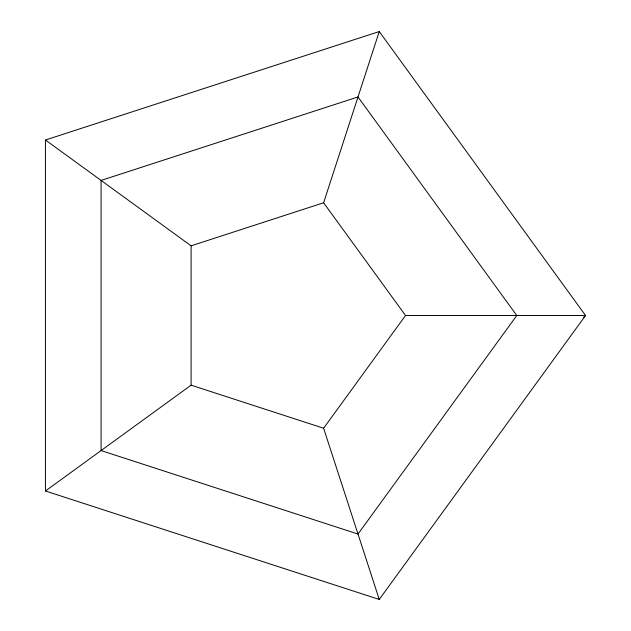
<?xml version="1.0" encoding="UTF-8"?>
<svg xmlns="http://www.w3.org/2000/svg" width="631" height="631" viewBox="0 0 631 631"><rect width="100%" height="100%" fill="white"/><g stroke="black" fill="none" stroke-linecap="round" stroke-linejoin="round"><path stroke-width="0.95" d="M583.423 317.543L585.552 315.5L405.52 315.5L323.616 202.772L379.255 31.55L45.448 140.011L45.448 490.989L379.255 599.45L585.552 315.5L379.255 31.55M379.255 599.45L323.616 428.228L405.52 315.5M45.448 490.989L191.098 385.17L191.098 245.83L45.448 140.011M191.098 245.83L323.616 202.772M191.098 385.17L323.616 428.228M516.789 315.5L357.998 534.047L101.078 450.573L101.078 180.427L357.998 96.953L516.789 315.5"/></g></svg>
